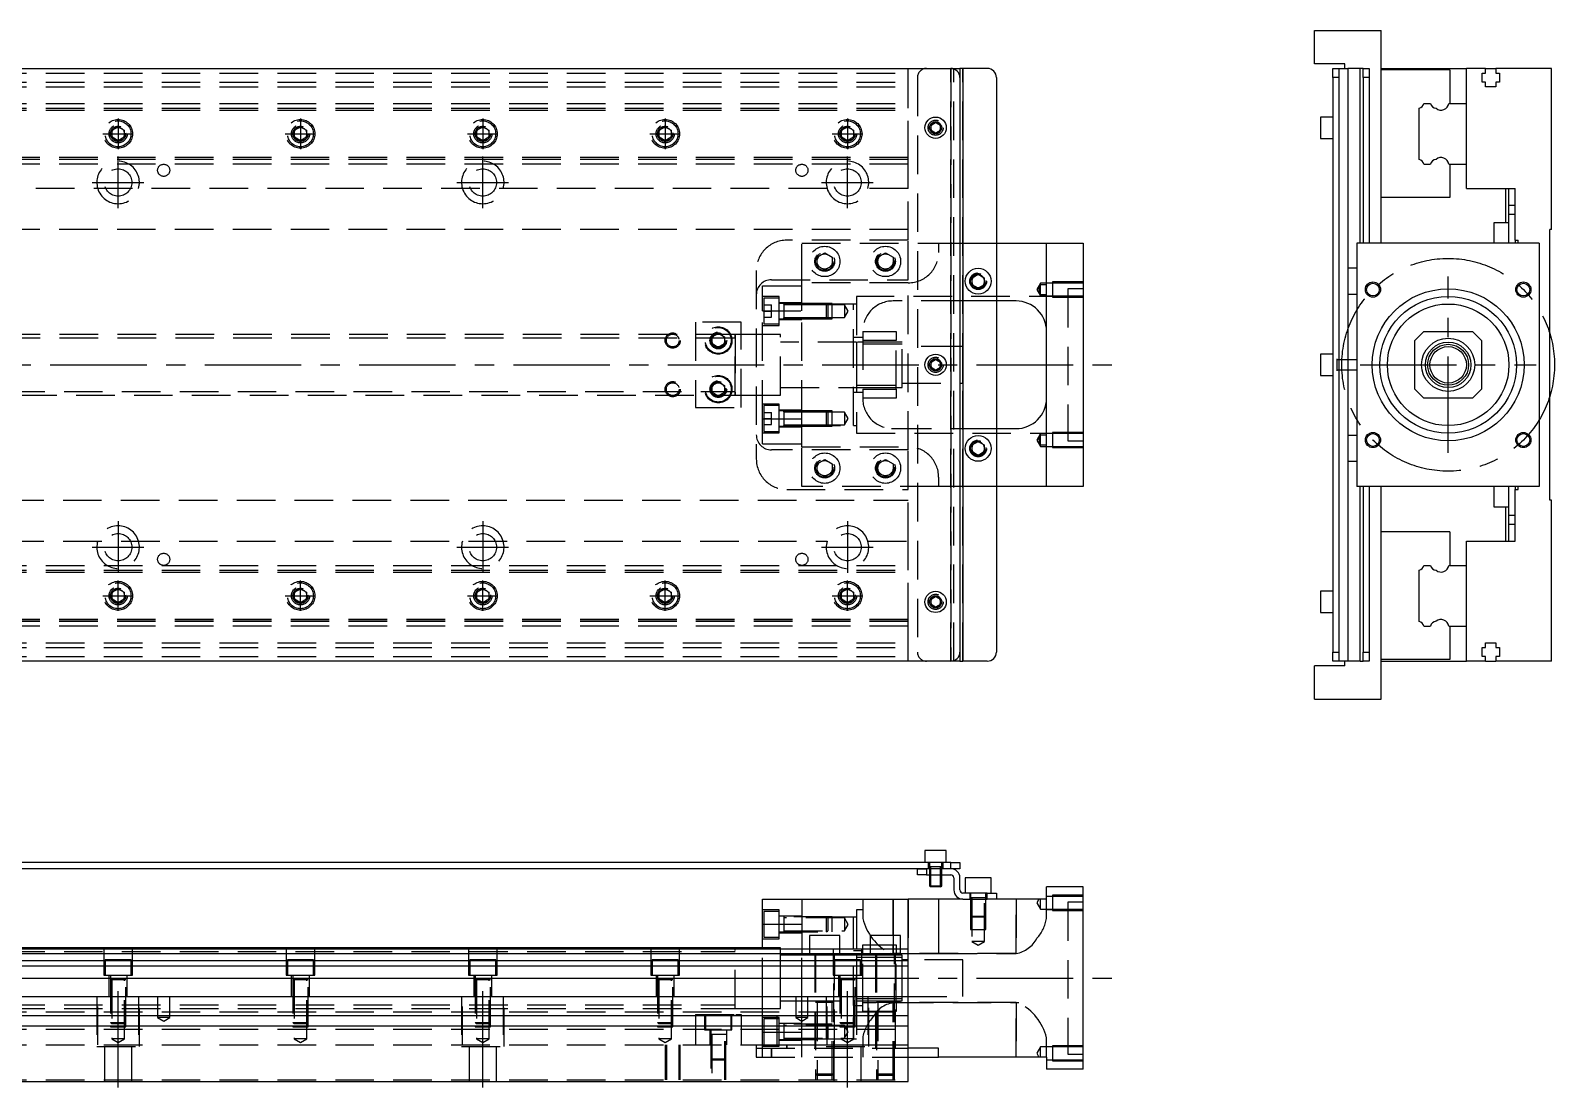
# Model space of a CAD drawing. Extents: x -13 to 990, y -266 to 112.
# Drawn here: x 488 to 990, y -238 to 110 of the extents above; entities that cross this region are included whole.
import ezdxf

# ---------------------------------------------------------------- set-up
doc = ezdxf.new("R2010")
doc.units = 0
doc.linetypes.add('CENTER', pattern=[50.8, 31.75, -6.35, 6.35, -6.35])
doc.linetypes.add('DASHED', pattern=[19.05, 12.7, -6.35])
doc.layers.get('0').update_dxf_attribs({"linetype": 'CONTINUOUS'})
doc.layers.add('CENTER', color=1, linetype='CENTER')

msp = doc.modelspace()

# ---------------------------------------------------------------- linework, layer by layer
at = {"color": 7, "linetype": 'CONTINUOUS'}
for p, q in [((910.65, 110), (932.65, 110)), ((910.65, 99), (910.65, 110)), ((932.65, 40), (932.65, 110)), ((3, 97.5), (791, 97.5)), ((791, 97.5), (794, 97.5)), ((794, 97.5), (794, 94.5)), ((795, 97.5), (794, 97.5)), ((795, 97.5), (795, -97.5)), ((803, 97.5), (795, 97.5)), ((920.65, 99), (910.65, 99)), ((916.65, 97.5), (918.65, 97.5)), ((916.65, 94.5), (916.65, 97.5)), ((918.65, 97.5), (921.65, 97.5)), ((918.65, 97.5), (918.65, 94.5)), ((920.65, 97.5), (920.65, 99)), ((921.65, 97.5), (921.65, 31.75)), ((925.65, 97.5), (921.65, 97.5)), ((925.65, 40), (925.65, 97.5)), ((926.65, 97.5), (925.65, 97.5)), ((926.65, 94.5), (926.65, 97.5)), ((926.65, 97.5), (928.65, 97.5)), ((928.65, 97.5), (928.65, 94.5)), ((932.65, 97.5), (960.65, 97.5)), ((955.15, 97), (932.65, 97)), ((955.15, 97), (955.15, 86)), ((960.65, 86), (960.65, 97.5)), ((966.95, 97.5), (960.65, 97.5)), ((965.8, 96), (966.95, 96)), ((965.8, 93), (965.8, 96)), ((966.95, 97.5), (970.35, 97.5)), ((966.95, 96), (966.95, 97.5)), ((970.35, 97.5), (970.35, 96)), ((988.65, 97.5), (970.35, 97.5)), ((970.35, 96), (971.5, 96)), ((971.5, 96), (971.5, 93)), ((988.65, 44.5), (988.65, 97.5)), ((794, 94.5), (794, -94.5)), ((806, 94.5), (806, -94.5)), ((918.65, 94.5), (916.65, 94.5)), ((916.65, 94.5), (916.65, -94.5)), ((918.65, 94.5), (918.65, -94.5)), ((928.65, 94.5), (926.65, 94.5)), ((926.65, 94.5), (926.65, 40)), ((928.65, 94.5), (928.65, 40)), ((966.95, 93), (965.8, 93)), ((966.95, 91.5), (966.95, 93)), ((970.35, 91.5), (966.95, 91.5)), ((970.35, 93), (970.35, 91.5)), ((971.5, 93), (970.35, 93)), ((946.689608, 86), (948.810392, 86)), ((954.831934, 86), (960.65, 86)), ((960.65, 66), (960.65, 86)), ((960.65, 66), (960.65, 86)), ((912.65, 81.5), (912.65, 78)), ((916.65, 81.5), (912.65, 81.5)), ((945.15, 67.539608), (945.15, 84.460392)), ((784.5, 78.866026), (786, 79.73205)), ((784.5, 77.133974), (784.5, 78.866026)), ((786, 76.26795), (784.5, 77.133974)), ((786, 79.73205), (787.5, 78.866026)), ((787.5, 77.133974), (786, 76.26795)), ((787.5, 78.866026), (787.5, 77.133974)), ((912.65, 78), (912.65, 74.5)), ((912.65, 74.5), (916.65, 74.5)), ((946.689608, 66), (948.810392, 66)), ((954.831934, 66), (960.65, 66)), ((955.15, 66), (955.15, 55)), ((960.65, 58), (960.65, 66)), ((960.65, 58), (976.65, 58)), ((973.65, 46.75), (973.65, 58)), ((974.65, 52.5), (974.65, 58)), ((976.65, 41), (976.65, 58)), ((955.15, 55), (932.65, 55)), ((974.65, 49.5), (974.65, 52.5)), ((974.65, 52.5), (976.65, 52.5)), ((969.65, 46.75), (969.65, 42.5)), ((974.65, 46.75), (969.65, 46.75)), ((976.65, 49.5), (974.65, 49.5)), ((974.65, 40), (974.65, 49.5)), ((969.65, 42.5), (969.65, 40)), ((976.65, 41), (977.65, 41)), ((976.65, 41), (976.65, 40)), ((977.65, 40), (977.65, 41)), ((988.65, 44.5), (988.15, 44.5)), ((988.15, -44.5), (988.15, 44.5)), ((806, 40), (822.5, 40)), ((822.5, 40), (834.5, 40)), ((822.5, -40), (822.5, 40)), ((834.5, 40), (834.5, -40)), ((924.65, 40), (924.65, -40)), ((984.65, 40), (924.65, 40)), ((984.65, 40), (984.65, -40)), ((921.65, 31.75), (921.65, 27.5)), ((924.65, 31.75), (921.65, 31.75)), ((798, 28.6547), (800, 29.809402)), ((798, 26.3453), (798, 28.6547)), ((800, 25.190598), (798, 26.3453)), ((800, 29.809402), (802, 28.6547)), ((802, 26.3453), (800, 25.190598)), ((802, 28.6547), (802, 26.3453)), ((921.65, 27.5), (921.65, 23.25)), ((812.5, 21), (806, 21)), ((921.65, 23.25), (921.65, -23.25)), ((921.65, 23.25), (924.65, 23.25)), ((946.65, 11), (943.65, 8)), ((946.65, 11), (962.65, 11)), ((965.65, 8), (962.65, 11)), ((943.65, -8), (943.65, 8)), ((965.65, 8), (965.65, -8)), ((784.5, 0.866026), (786, 1.73205)), ((784.5, -0.866026), (784.5, 0.866026)), ((786, 1.73205), (787.5, 0.866026)), ((787.5, 0.866026), (787.5, -0.866026)), ((912.65, 3.5), (912.65, 0)), ((916.65, 3.5), (912.65, 3.5)), ((918.05, 2.000006), (918.05, 1.41499)), ((918.05, 2.000006), (918.05, 0)), ((918.05, 2.000006), (918.05, -2.000006)), ((918.64998, 1.65), (918.05, 1.65)), ((918.05, 1.41499), (918.05, 0)), ((920.65, 1.65), (918.65, 1.65)), ((924.65, 1.65), (920.65002, 1.65)), ((786, -1.73205), (784.5, -0.866026)), ((787.5, -0.866026), (786, -1.73205)), ((912.65, 0), (912.65, -3.5)), ((912.65, -3.5), (916.65, -3.5)), ((918.05, 0), (918.05, -1.413444)), ((918.05, -1.413444), (918.05, -2.000006)), ((918.05, -1.65), (918.64998, -1.65)), ((918.65, -1.65), (920.65, -1.65)), ((920.65002, -1.65), (924.65, -1.65)), ((943.65, -8), (946.65, -11)), ((962.65, -11), (965.65, -8)), ((962.65, -11), (946.65, -11)), ((806, -21), (812.5, -21)), ((921.65, -23.25), (921.65, -27.5)), ((924.65, -23.25), (921.65, -23.25)), ((798, -26.3453), (800, -25.190598)), ((798, -28.6547), (798, -26.3453)), ((800, -29.809402), (798, -28.6547)), ((800, -25.190598), (802, -26.3453)), ((802, -28.6547), (800, -29.809402)), ((802, -26.3453), (802, -28.6547)), ((921.65, -27.5), (921.65, -31.75)), ((921.65, -31.75), (921.65, -97.5)), ((921.65, -31.75), (924.65, -31.75)), ((822.5, -40), (806, -40)), ((834.5, -40), (822.5, -40)), ((984.65, -40), (924.65, -40)), ((925.65, -97.5), (925.65, -40)), ((926.65, -40), (926.65, -94.5)), ((928.65, -40), (928.65, -94.5)), ((932.65, -110), (932.65, -40)), ((969.65, -40), (969.65, -42.5)), ((974.65, -49.5), (974.65, -40)), ((976.65, -40), (976.65, -41)), ((977.65, -41), (977.65, -40)), ((969.65, -42.5), (969.65, -46.75)), ((976.65, -58), (976.65, -41)), ((976.65, -41), (977.65, -41)), ((988.65, -44.5), (988.15, -44.5)), ((988.65, -97.5), (988.65, -44.5)), ((969.65, -46.75), (974.65, -46.75)), ((973.65, -58), (973.65, -46.75)), ((974.65, -49.5), (976.65, -49.5)), ((974.65, -52.5), (974.65, -49.5)), ((955.15, -55), (932.65, -55)), ((955.15, -55), (955.15, -66)), ((976.65, -52.5), (974.65, -52.5)), ((974.65, -58), (974.65, -52.5)), ((960.65, -66), (960.65, -58)), ((960.65, -58), (976.65, -58)), ((945.15, -84.460392), (945.15, -67.539608)), ((946.689608, -66), (948.810392, -66)), ((954.831934, -66), (960.65, -66)), ((960.65, -86), (960.65, -66)), ((960.65, -86), (960.65, -66)), ((912.65, -74.5), (912.65, -78)), ((916.65, -74.5), (912.65, -74.5)), ((784.5, -77.133974), (786, -76.26795)), ((784.5, -78.866026), (784.5, -77.133974)), ((786, -79.73205), (784.5, -78.866026)), ((786, -76.26795), (787.5, -77.133974)), ((787.5, -78.866026), (786, -79.73205)), ((787.5, -77.133974), (787.5, -78.866026)), ((912.65, -78), (912.65, -81.5)), ((912.65, -81.5), (916.65, -81.5)), ((946.689608, -86), (948.810392, -86)), ((954.831934, -86), (960.65, -86)), ((955.15, -86), (955.15, -97)), ((960.65, -97.5), (960.65, -86)), ((794, -94.5), (794, -97.5)), ((916.65, -94.5), (918.65, -94.5)), ((916.65, -97.5), (916.65, -94.5)), ((918.65, -94.5), (918.65, -97.5)), ((926.65, -97.5), (926.65, -94.5)), ((926.65, -94.5), (928.65, -94.5)), ((928.65, -94.5), (928.65, -97.5)), ((965.8, -93), (966.95, -93)), ((965.8, -96), (965.8, -93)), ((966.95, -91.5), (970.35, -91.5)), ((966.95, -93), (966.95, -91.5)), ((970.35, -91.5), (970.35, -93)), ((970.35, -93), (971.5, -93)), ((971.5, -93), (971.5, -96)), ((791, -97.5), (3, -97.5)), ((794, -97.5), (791, -97.5)), ((794, -97.5), (795, -97.5)), ((803, -97.5), (795, -97.5)), ((910.65, -110), (910.65, -99)), ((920.65, -99), (910.65, -99)), ((918.65, -97.5), (916.65, -97.5)), ((921.65, -97.5), (918.65, -97.5)), ((920.65, -99), (920.65, -97.5)), ((925.65, -97.5), (921.65, -97.5)), ((925.65, -97.5), (926.65, -97.5)), ((928.65, -97.5), (926.65, -97.5)), ((955.15, -97), (932.65, -97)), ((932.65, -97.5), (960.65, -97.5)), ((966.95, -97.5), (960.65, -97.5)), ((966.95, -96), (965.8, -96)), ((966.95, -97.5), (966.95, -96)), ((966.95, -97.5), (970.35, -97.5)), ((970.35, -96), (970.35, -97.5)), ((971.5, -96), (970.35, -96)), ((988.65, -97.5), (970.35, -97.5)), ((910.65, -110), (932.65, -110)), ((789.5, -159.79), (782.5, -159.79)), ((782.5, -159.79), (782.5, -163.79)), ((789.5, -163.79), (789.5, -159.79)), ((791, -163.79), (472, -163.79)), ((791, -165.79), (791, -163.79)), ((791, -163.79), (794, -163.79)), ((794, -163.79), (794, -165.79)), ((783, -165.79), (472, -165.79)), ((780, -167.79), (780, -165.79)), ((783, -167.79), (780, -167.79)), ((783, -165.79), (783, -167.79)), ((791, -165.79), (783, -165.79)), ((791, -165.79), (783, -165.79)), ((783, -167.79), (791, -167.79)), ((784, -167.79002), (784, -171.44)), ((784.35, -167.79002), (784.35, -171.79)), ((787.65, -171.79), (787.65, -167.79002)), ((788, -171.44), (788, -167.79002)), ((794, -165.79), (791, -165.79)), ((792, -168.79), (792, -172.79)), ((794, -172.79), (794, -168.79)), ((804.25, -168.79), (795.75, -168.79)), ((795.75, -168.79), (795.75, -173.79)), ((804.25, -173.79), (804.25, -168.79)), ((784, -171.44), (788, -171.44)), ((784, -171.44), (784.35, -171.79)), ((787.65, -171.79), (784.35, -171.79)), ((787.65, -171.79), (788, -171.44)), ((803, -173.79), (795, -173.79)), ((803, -175.79), (803, -173.79)), ((803, -173.79), (806, -173.79)), ((806, -173.79), (806, -175.79)), ((822.5, -175.79), (822.5, -171.79)), ((834.5, -171.79), (822.5, -171.79)), ((834.5, -231.79), (834.5, -171.79)), ((729, -184.00658), (729, -175.79)), ((729, -175.79), (742, -175.79)), ((742, -175.79), (777, -175.79)), ((742, -175.79), (742, -192.29)), ((777, -192.29), (777, -175.79)), ((787, -175.79), (777, -175.79)), ((795, -175.79), (787, -175.79)), ((787, -175.79), (787, -193.79)), ((795, -175.79), (803, -175.79)), ((806, -175.79), (803, -175.79)), ((822.5, -175.79), (806, -175.79)), ((729, -184.00658), (742, -184.00658)), ((729, -192.29), (729, -184.00658)), ((754.5, -187.79), (744.5, -187.79)), ((744.5, -187.79), (744.5, -192.29)), ((754.5, -192.29), (754.5, -187.79)), ((774.5, -187.79), (764.5, -187.79)), ((764.5, -187.79), (764.5, -192.29)), ((774.5, -192.29), (774.5, -187.79)), ((720, -191.79), (471.5, -191.79)), ((777, -192.29), (471.5, -192.29)), ((777, -193.829608), (471.5, -193.829608)), ((720, -191.79), (719.995, -191.79)), ((720, -191.789994), (720, -192.29)), ((729, -191.79), (720, -191.79)), ((720.005, -191.79), (720, -191.79)), ((760, -194.289994), (760, -209.290006)), ((762, -195.04), (760, -195.04)), ((766.5, -195.04), (762, -195.04)), ((772.5, -195.04), (766.5, -195.04)), ((773, -195.04), (772.5, -195.04)), ((775, -195.04), (773, -195.04)), ((777, -235.79), (777, -192.29)), ((787, -193.79), (777, -193.79)), ((471.5, -195.950392), (777, -195.950392)), ((777, -197.860532), (471.5, -197.860532)), ((777, -201.971934), (471.5, -201.971934)), ((760, -201.79), (760, -209.290006)), ((17, -207.79), (777, -207.79)), ((760, -208.54), (775, -208.54)), ((17, -214.09), (777, -214.09)), ((17, -217.49), (777, -217.49)), ((747, -217.36767), (746.5, -217.36767)), ((787, -224.79), (777, -224.79)), ((787, -227.79), (787, -224.79)), ((777, -227.79), (787, -227.79)), ((822.5, -227.79), (787, -227.79)), ((822.5, -227.79), (822.5, -231.79)), ((834.5, -231.79), (822.5, -231.79)), ((17, -235.79), (777, -235.79))]:
    msp.add_line(p, q, dxfattribs=at)
at = {"color": 3, "linetype": 'DASHED'}
for p, q in [((17, 96), (777, 96)), ((777, 86), (777, 97.5)), ((791, -97.5), (791, 97.5)), ((791, 97.5), (791, -97.5)), ((792, -97.5), (792, 97.5)), ((795, -97.5), (795, 97.5)), ((17, 93), (777, 93)), ((17, 91.5), (777, 91.5)), ((780, 94.5), (780, -94.5)), ((17, 86), (777, 86)), ((777, 84.460392), (777, 86)), ((17, 84.460392), (777, 84.460392)), ((17, 84.403994), (777, 84.403994)), ((17, 83.8), (777, 83.8)), ((777, 67.539608), (777, 84.460392)), ((515, 77.1547), (517, 78.309402)), ((515, 74.8453), (515, 77.1547)), ((517, 78.309402), (519, 77.1547)), ((519, 77.1547), (519, 74.8453)), ((519.483582, 76.286038), (519.5, 76)), ((574.5, 76), (574.534018, 76.411016)), ((575, 77.1547), (577, 78.309402)), ((575, 74.8453), (575, 77.1547)), ((577, 78.309402), (579, 77.1547)), ((579, 77.1547), (579, 74.8453)), ((634.5, 76), (634.534018, 76.411016)), ((635, 77.1547), (637, 78.309402)), ((635, 74.8453), (635, 77.1547)), ((637, 78.309402), (639, 77.1547)), ((639, 77.1547), (639, 74.8453)), ((695, 77.1547), (697, 78.309402)), ((695, 74.8453), (695, 77.1547)), ((697, 78.309402), (699, 77.1547)), ((699, 77.1547), (699, 74.8453)), ((699.483582, 76.286038), (699.5, 76)), ((754.5, 76), (754.534018, 76.411016)), ((755, 77.1547), (757, 78.309402)), ((755, 74.8453), (755, 77.1547)), ((757, 78.309402), (759, 77.1547)), ((759, 77.1547), (759, 74.8453)), ((787.973226, 78.326156), (788, 78)), ((517, 73.690598), (515, 74.8453)), ((519, 74.8453), (517, 73.690598)), ((577, 73.690598), (575, 74.8453)), ((579, 74.8453), (577, 73.690598)), ((637, 73.690598), (635, 74.8453)), ((639, 74.8453), (637, 73.690598)), ((697, 73.690598), (695, 74.8453)), ((699, 74.8453), (697, 73.690598)), ((757, 73.690598), (755, 74.8453)), ((759, 74.8453), (757, 73.690598)), ((777, 68.2), (17, 68.2)), ((777, 67.596006), (17, 67.596006)), ((777, 67.539608), (17, 67.539608)), ((777, 66), (17, 66)), ((777, 66), (777, 67.539608)), ((777, 58), (777, 66)), ((750.291796, 58), (403.708204, 58)), ((777, 58), (763.708204, 58)), ((777, 41), (777, 58)), ((777, 44.5), (22.640312, 44.5)), ((777, 41), (737, 41)), ((777, 28), (777, 41)), ((742, 27), (742, 40)), ((742, 40), (787, 40)), ((747, 35.443376), (749.5, 36.886752)), ((747, 32.556624), (747, 35.443376)), ((749.5, 36.886752), (752, 35.443376)), ((752, 35.443376), (752, 32.556624)), ((767, 35.443376), (769.5, 36.886752)), ((767, 32.556624), (767, 35.443376)), ((769.5, 36.886752), (772, 35.443376)), ((772, 35.443376), (772, 32.556624)), ((787, 40), (787, 37)), ((787, 40), (794, 40)), ((794, 40), (806, 40)), ((727, 31), (727, -31)), ((746.5, 34), (746.520026, 34.346056)), ((749.5, 31.113248), (747, 32.556624)), ((752, 32.556624), (749.5, 31.113248)), ((769.5, 31.113248), (767, 32.556624)), ((772, 32.556624), (769.5, 31.113248)), ((772.477798, 34.364306), (772.5, 34)), ((729, 17.78342), (729, 26)), ((729, 26), (742, 26)), ((732, 28), (777, 28)), ((777, 27), (742, 27)), ((742, 17.78342), (742, 27)), ((742, 17.78342), (742, 26)), ((777, -28), (777, 28)), ((802.483582, 27.786038), (802.5, 27.5)), ((820.5, 26.848738), (819.287564, 24.748738)), ((820.016436, 24.911344), (820.060666, 25.226886)), ((820.060666, 25.226886), (820.163852, 25.611128)), ((820.163852, 25.611128), (820.302956, 25.985522)), ((820.302956, 25.985522), (820.5, 26.435254)), ((824.5, 26.848738), (820.5, 26.848738)), ((820.5, 26.435254), (820.5, 26.848738)), ((820.5, 23.06222), (820.5, 26.435794)), ((820.5, 26.435254), (822.5, 26.435254)), ((824.5, 27.248732), (824.5, 22.248742)), ((834.5, 27.248732), (824.5, 27.248732)), ((834.5, 26.848738), (824.5, 26.848738)), ((734.5, 22.42767), (729, 22.42767)), ((729.5, 21.92767), (729.5, 13.42767)), ((734.5, 21.92767), (729.5, 21.92767)), ((734.5, 12.92767), (734.5, 22.42767)), ((742, 20.42767), (734.5, 20.42767)), ((736.105, 20.17767), (734.5, 20.17767)), ((741.99998, 20.17767), (736.095, 20.17767)), ((736.1, 20.177674), (736.1, 15.177664)), ((736.1, 20.177674), (736.1, 15.177664)), ((736.1, 20.177674), (736.1, 15.177664)), ((736.1, 20.17767), (736.1, 19.92022)), ((736.1, 19.920202), (736.1, 20.17767)), ((750.1, 20.17767), (742, 20.17767)), ((750.1, 20.177664), (742, 20.177664)), ((750.1, 15.17767), (750.1, 20.17767)), ((750.5, 19.77767), (750.1, 20.17767)), ((752, 20.177664), (750.10002, 20.177664)), ((752, 15.177674), (752, 20.177664)), ((760, 22.5), (760, -22.5)), ((829.5, 22.5), (760, 22.5)), ((794, 21), (772, 21)), ((806, 21), (794, 21)), ((819.287564, 24.748738), (820.5, 22.648738)), ((820.5, 22.648738), (820.5, 23.06222)), ((822.5, 23.06222), (820.5, 23.06222)), ((820.5, 22.648738), (824.5, 22.648738)), ((824.5, 22.648738), (834.5, 22.648738)), ((824.5, 22.248742), (834.5, 22.248742)), ((829.5, 25), (829.5, -25)), ((834.5, 25), (829.5, 25)), ((729, -17.78342), (729, 17.78342)), ((729, 17.78342), (742, 17.78342)), ((729.5, 19.67767), (732, 19.67767)), ((729.5, 17.67767), (732, 17.67767)), ((729.5, 15.67767), (732, 15.67767)), ((732, 17.67767), (732, 19.67767)), ((732, 15.67767), (732, 17.67767)), ((734.5, 15.17767), (736.105, 15.17767)), ((736.095, 15.17767), (741.99998, 15.17767)), ((736.1, 19.92022), (736.1, 15.435068)), ((741.99998, 19.77767), (736.1, 19.77767)), ((736.1, 15.57767), (741.99998, 15.57767)), ((736.1, 15.17767), (736.1, 15.435118)), ((736.1, 15.435068), (736.1, 15.17767)), ((759, 20), (742, 20)), ((759, 20), (742, 20)), ((750.5, 19.77767), (742, 19.77767)), ((750.5, 19.77767), (742, 19.77767)), ((742, -17.78342), (742, 17.78342)), ((742, -17.78342), (742, 17.78342)), ((742, 15.57767), (750.5, 15.57767)), ((742, 15.57767), (750.5, 15.57767)), ((742, 15.177674), (750.1, 15.177674)), ((742, 15.17767), (750.1, 15.17767)), ((750.1, 15.17767), (750.5, 15.57767)), ((750.10002, 15.177674), (752, 15.177674)), ((750.5, 19.77767), (750.5, 15.57767)), ((752, 19.77767), (750.50002, 19.77767)), ((750.50002, 15.57767), (752, 15.57767)), ((756, 19.77767), (752, 19.77767)), ((752, 15.57767), (756, 15.57767)), ((756, 19.77767), (756, 15.57767)), ((757.212436, 17.67767), (756, 19.77767)), ((756, 15.57767), (757.212436, 17.67767)), ((759, -20), (759, 20)), ((760, 20), (759, 20)), ((722, 14), (707, 14)), ((707, 14), (707, -14)), ((712.5, 9.1547), (714.5, 10.309402)), ((714.5, 10.309402), (716.5, 9.1547)), ((722, -14), (722, 14)), ((729, 12.92767), (734.5, 12.92767)), ((729.5, 13.42767), (734.5, 13.42767)), ((734.5, 14.92767), (742, 14.92767)), ((762, 11), (773, 11)), ((762, 11), (762, -11)), ((773, 11), (773, 8)), ((720, 8.75), (42, 8.75)), ((720.005, 10), (427.00002, 10)), ((712, 8), (712.018502, 8.303588)), ((712.5, 6.8453), (712.5, 9.1547)), ((714.5, 5.690598), (712.5, 6.8453)), ((716.5, 6.8453), (714.5, 5.690598)), ((716.5, 9.1547), (716.5, 6.8453)), ((729, 10), (719.995, 10)), ((720, 10.000006), (720, -10.000006)), ((720, 10.000006), (720, -10.000006)), ((720, -10), (720, 10)), ((720, 10), (720, 8.95261)), ((735, 10), (729, 10)), ((735, 10), (729, 10)), ((735, -10), (735, 10)), ((735, -10), (735, 10)), ((760.005, 7.5), (735, 7.5)), ((759.995, 7.5), (735, 7.5)), ((762, 9), (759, 9)), ((773, 7.5), (759.995, 7.5)), ((760.005, 7.5), (759.995, 7.5)), ((760, 7.500006), (760, -7.500006)), ((775, 6.75), (760, 6.75)), ((773, 7.5), (760.005, 7.5)), ((773, 8), (762, 8)), ((773, -8), (773, 8)), ((775, 7.5), (773, 7.5)), ((775, -7.5), (775, 7.5)), ((794, 6), (775, 6)), ((795, 6), (794, 6)), ((795, -6), (795, 6)), ((784, 0), (784.030168, 0.346066)), ((42, -8.75), (720, -8.75)), ((427.00002, -10), (720.005, -10)), ((712.5, -6.8453), (714.5, -5.690598)), ((712.5, -9.1547), (712.5, -6.8453)), ((714.5, -10.309402), (712.5, -9.1547)), ((714.5, -5.690598), (716.5, -6.8453)), ((716.5, -9.1547), (714.5, -10.309402)), ((716.5, -6.8453), (716.5, -9.1547)), ((716.983582, -7.713962), (717, -8)), ((719.995, -10), (729, -10)), ((720, -8.95261), (720, -9.999498)), ((720, -9.999498), (720, -10)), ((729, -10), (735, -10)), ((729, -10), (735, -10)), ((735, -7.5), (760.005, -7.5)), ((735, -7.5), (759.995, -7.5)), ((759, -9), (762, -9)), ((759.995, -7.5), (773, -7.5)), ((759.995, -7.5), (760.005, -7.5)), ((760, -6.75), (775, -6.75)), ((760.005, -7.5), (773, -7.5)), ((762, -8), (773, -8)), ((773, -7.5), (775, -7.5)), ((773, -8), (773, -11)), ((775, -6), (794, -6)), ((794, -6), (795, -6)), ((707, -14), (722, -14)), ((734.5, -12.92767), (729, -12.92767)), ((729.5, -13.42767), (729.5, -21.92767)), ((734.5, -13.42767), (729.5, -13.42767)), ((734.5, -22.42767), (734.5, -12.92767)), ((742, -14.92767), (734.5, -14.92767)), ((773, -11), (762, -11)), ((729, -17.78342), (742, -17.78342)), ((729, -26), (729, -17.78342)), ((729.5, -15.67767), (732, -15.67767)), ((729.5, -17.67767), (732, -17.67767)), ((729.5, -19.67767), (732, -19.67767)), ((732, -17.67767), (732, -15.67767)), ((732, -19.67767), (732, -17.67767)), ((736.105, -15.17767), (734.5, -15.17767)), ((741.99998, -15.17767), (736.095, -15.17767)), ((736.1, -15.177664), (736.1, -20.177674)), ((736.1, -15.177664), (736.1, -20.177674)), ((736.1, -15.17767), (736.1, -15.435118)), ((736.1, -15.435136), (736.1, -15.17767)), ((736.1, -15.435118), (736.1, -19.920272)), ((741.99998, -15.57767), (736.1, -15.57767)), ((736.1, -19.77767), (741.99998, -19.77767)), ((736.1, -20.17767), (736.1, -19.92022)), ((736.1, -19.920272), (736.1, -20.17767)), ((750.1, -15.17767), (742, -15.17767)), ((750.1, -15.177674), (742, -15.177674)), ((750.5, -15.57767), (742, -15.57767)), ((750.5, -15.57767), (742, -15.57767)), ((742, -26), (742, -17.78342)), ((742, -27), (742, -17.78342)), ((742, -19.77767), (750.5, -19.77767)), ((742, -19.77767), (750.5, -19.77767)), ((742, -20), (759, -20)), ((742, -20), (759, -20)), ((750.1, -20.17767), (750.1, -15.17767)), ((750.5, -15.57767), (750.1, -15.17767)), ((750.1, -20.17767), (750.5, -19.77767)), ((752, -15.177674), (750.10002, -15.177674)), ((750.5, -15.57767), (750.5, -19.77767)), ((752, -15.57767), (750.50002, -15.57767)), ((750.50002, -19.77767), (752, -19.77767)), ((752, -20.177664), (752, -15.177674)), ((756, -15.57767), (752, -15.57767)), ((752, -19.77767), (756, -19.77767)), ((756, -15.57767), (756, -19.77767)), ((757.212436, -17.67767), (756, -15.57767)), ((756, -19.77767), (757.212436, -17.67767)), ((759, -20), (760, -20)), ((729, -22.42767), (734.5, -22.42767)), ((729.5, -21.92767), (734.5, -21.92767)), ((734.5, -20.17767), (736.105, -20.17767)), ((734.5, -20.42767), (742, -20.42767)), ((736.095, -20.17767), (741.99998, -20.17767)), ((742, -20.177664), (750.1, -20.177664)), ((742, -20.17767), (750.1, -20.17767)), ((750.10002, -20.177664), (752, -20.177664)), ((760, -22.5), (829.5, -22.5)), ((771.477666, -20.98635), (772, -21)), ((772, -21), (794, -21)), ((794, -21), (806, -21)), ((820.5, -22.648738), (819.287564, -24.748738)), ((819.287564, -24.748738), (820.5, -26.848738)), ((820.016436, -24.586132), (820.060666, -24.27059)), ((820.060666, -24.27059), (820.163852, -23.886348)), ((820.163852, -23.886348), (820.302956, -23.511954)), ((820.302956, -23.511954), (820.5, -23.06222)), ((824.5, -22.648738), (820.5, -22.648738)), ((820.5, -23.06222), (820.5, -22.648738)), ((820.5, -26.435254), (820.5, -23.06168)), ((820.5, -23.06222), (822.5, -23.06222)), ((824.5, -22.248742), (824.5, -27.248732)), ((834.5, -22.248742), (824.5, -22.248742)), ((834.5, -22.648738), (824.5, -22.648738)), ((829.5, -25), (834.5, -25)), ((729, -26), (742, -26)), ((777, -28), (732, -28)), ((742, -27), (777, -27)), ((742, -40), (742, -27)), ((777, -41), (777, -28)), ((802.483582, -27.213962), (802.5, -27.5)), ((820.5, -26.848738), (820.5, -26.435254)), ((822.5, -26.435254), (820.5, -26.435254)), ((820.5, -26.848738), (824.5, -26.848738)), ((824.5, -26.848738), (834.5, -26.848738)), ((824.5, -27.248732), (834.5, -27.248732)), ((747, -32.556624), (749.5, -31.113248)), ((747, -35.443376), (747, -32.556624)), ((749.5, -31.113248), (752, -32.556624)), ((752, -32.556624), (752, -35.443376)), ((752.477798, -33.635694), (752.5, -34)), ((767, -32.556624), (769.5, -31.113248)), ((767, -35.443376), (767, -32.556624)), ((769.5, -31.113248), (772, -32.556624)), ((772, -32.556624), (772, -35.443376)), ((772.477798, -33.635694), (772.5, -34)), ((787, -40), (742, -40)), ((749.5, -36.886752), (747, -35.443376)), ((752, -35.443376), (749.5, -36.886752)), ((769.5, -36.886752), (767, -35.443376)), ((772, -35.443376), (769.5, -36.886752)), ((787, -37), (787, -40)), ((794, -40), (787, -40)), ((806, -40), (794, -40)), ((22.640312, -44.5), (777, -44.5)), ((737, -41), (777, -41)), ((777, -58), (777, -41)), ((403.708204, -58), (750.291796, -58)), ((763.708204, -58), (777, -58)), ((777, -66), (777, -58)), ((17, -66), (777, -66)), ((17, -67.539608), (777, -67.539608)), ((17, -67.596006), (777, -67.596006)), ((17, -68.2), (777, -68.2)), ((777, -67.539608), (777, -66)), ((777, -84.460392), (777, -67.539608)), ((515, -74.8453), (517, -73.690598)), ((515, -77.1547), (515, -74.8453)), ((517, -73.690598), (519, -74.8453)), ((519, -74.8453), (519, -77.1547)), ((575, -74.8453), (577, -73.690598)), ((575, -77.1547), (575, -74.8453)), ((577, -73.690598), (579, -74.8453)), ((579, -74.8453), (579, -77.1547)), ((635, -74.8453), (637, -73.690598)), ((635, -77.1547), (635, -74.8453)), ((637, -73.690598), (639, -74.8453)), ((639, -74.8453), (639, -77.1547)), ((695, -74.8453), (697, -73.690598)), ((695, -77.1547), (695, -74.8453)), ((697, -73.690598), (699, -74.8453)), ((699, -74.8453), (699, -77.1547)), ((755, -74.8453), (757, -73.690598)), ((755, -77.1547), (755, -74.8453)), ((757, -73.690598), (759, -74.8453)), ((759, -74.8453), (759, -77.1547)), ((517, -78.309402), (515, -77.1547)), ((519, -77.1547), (517, -78.309402)), ((519.483582, -75.713962), (519.5, -76)), ((577, -78.309402), (575, -77.1547)), ((579, -77.1547), (577, -78.309402)), ((579.483582, -75.713962), (579.5, -76)), ((637, -78.309402), (635, -77.1547)), ((639, -77.1547), (637, -78.309402)), ((639.483582, -75.713962), (639.5, -76)), ((694.5, -76), (694.534018, -75.588984)), ((697, -78.309402), (695, -77.1547)), ((699, -77.1547), (697, -78.309402)), ((757, -78.309402), (755, -77.1547)), ((759, -77.1547), (757, -78.309402)), ((759.483582, -75.713962), (759.5, -76)), ((787.973226, -77.673844), (788, -78)), ((777, -83.8), (17, -83.8)), ((777, -84.403994), (17, -84.403994)), ((777, -84.460392), (17, -84.460392)), ((777, -86), (777, -84.460392)), ((777, -86), (17, -86)), ((777, -97.5), (777, -86)), ((17, -91.5), (777, -91.5)), ((17, -93), (777, -93)), ((17, -96), (777, -96)), ((783.5, -163.79), (783.5, -165.79)), ((788.000006, -165.19), (783.999994, -165.19)), ((788.000006, -165.19), (783.999994, -165.19)), ((788.000006, -165.19), (783.999994, -165.19)), ((784, -163.79), (784, -167.79)), ((784.35, -165.19), (784.35, -167.79)), ((787.65, -167.79), (787.65, -165.19)), ((788, -167.79), (788, -163.79)), ((788.5, -165.79), (788.5, -163.79)), ((780, -165.79), (783, -165.79)), ((797.25, -173.79), (797.25, -175.79)), ((802.500006, -175.39), (797.499994, -175.39)), ((797.500006, -173.79), (797.500006, -185.79)), ((797.9, -175.39), (797.9, -189.79)), ((802.1, -189.79), (802.1, -175.39)), ((802.499994, -185.79), (802.499994, -173.79)), ((802.75, -175.79), (802.75, -173.79)), ((824.5, -174.941262), (822.5, -174.941262)), ((824.5, -174.541268), (824.5, -179.541258)), ((834.5, -174.541268), (824.5, -174.541268)), ((834.5, -174.941262), (824.5, -174.941262)), ((734.5, -179.36233), (729, -179.36233)), ((729.5, -179.86233), (729.5, -184.11233)), ((734.5, -179.86233), (729.5, -179.86233)), ((734.5, -188.86233), (734.5, -179.36233)), ((760, -179.29), (760, -200.79)), ((762, -179.29), (760, -179.29)), ((762, -175.79), (762, -182.162214)), ((772, -187.79), (772, -175.79)), ((772, -175.79), (772, -187.79)), ((777, -175.79), (777, -192.29)), ((812.5, -175.79), (812.5, -193.712252)), ((812.5, -193.712252), (812.5, -175.79)), ((820.009982, -175.79), (819.287564, -177.041262)), ((819.287564, -177.041262), (820.5, -179.141262)), ((820.5, -179.141262), (820.5, -175.79)), ((820.5, -179.141262), (824.5, -179.141262)), ((822.5, -182.162214), (822.5, -175.79)), ((829.5, -179.29), (822.5, -179.29)), ((824.5, -179.141262), (834.5, -179.141262)), ((824.5, -179.541258), (834.5, -179.541258)), ((829.5, -176.79), (829.5, -226.79)), ((834.5, -176.79), (829.5, -176.79)), ((729.5, -184.11233), (729.5, -188.36233)), ((742, -181.36233), (734.5, -181.36233)), ((752, -181.612336), (734.5, -181.612336)), ((736.1, -181.61233), (736.1, -186.61233)), ((756, -182.01233), (736.1, -182.01233)), ((759, -181.79), (742, -181.79)), ((750.1, -184.11233), (750.1, -181.61233)), ((750.5, -182.01233), (750.1, -181.61233)), ((750.1, -186.61233), (750.1, -184.11233)), ((750.5, -182.01233), (750.5, -184.11233)), ((750.5, -184.11233), (750.5, -186.21233)), ((752, -186.612326), (752, -181.612336)), ((756, -182.01233), (756, -184.11233)), ((757.212436, -184.11233), (756, -182.01233)), ((756, -184.11233), (756, -186.21233)), ((756, -186.21233), (757.212436, -184.11233)), ((759, -192.29), (759, -181.79)), ((760, -181.79), (759, -181.79)), ((797.5, -181.39), (802.5, -181.39)), ((797.5, -181.39), (797.9, -181.79)), ((802.1, -181.79), (797.9, -181.79)), ((802.1, -181.79), (802.5, -181.39)), ((729, -188.86233), (734.5, -188.86233)), ((729.5, -188.36233), (734.5, -188.36233)), ((734.5, -186.612326), (752, -186.612326)), ((734.5, -186.86233), (742, -186.86233)), ((736.1, -186.21233), (756, -186.21233)), ((750.1, -186.61233), (750.5, -186.21233)), ((772, -187.79), (772, -190.79)), ((797.500006, -185.79), (802.499994, -185.79)), ((802.1, -189.79), (797.9, -189.79)), ((797.9, -189.79), (800, -191.002436)), ((800, -191.002436), (802.1, -189.79)), ((42, -193.04), (720, -193.04)), ((512.25, -192.29), (512.25, -200.79)), ((521.75, -200.79), (521.75, -192.29)), ((572.25, -192.29), (572.25, -200.79)), ((581.75, -200.79), (581.75, -192.29)), ((632.25, -192.29), (632.25, -200.79)), ((641.75, -200.79), (641.75, -192.29)), ((692.25, -192.29), (692.25, -200.79)), ((701.75, -200.79), (701.75, -192.29)), ((720, -191.790502), (720, -191.79)), ((720, -211.79), (720, -192.287168)), ((735, -191.79), (729, -191.79)), ((729, -207.79), (729, -192.29)), ((735, -192.29), (735, -191.79)), ((735, -201.79), (735, -192.29)), ((742, -194.29), (735, -194.29)), ((742, -192.29), (742, -193.79)), ((777, -193.79), (742, -193.79)), ((742, -207.79), (742, -193.79)), ((746.5, -194.29), (742, -194.29)), ((744.5, -192.29), (744.5, -193.79)), ((746.25, -193.79), (746.25, -224.79)), ((752.5, -194.29), (746.5, -194.29)), ((746.500006, -193.79), (746.500006, -235.29)), ((752.25, -192.29), (752.25, -200.79)), ((752.499994, -235.29), (752.499994, -193.79)), ((759, -194.29), (752.5, -194.29)), ((752.75, -224.79), (752.75, -193.79)), ((754.5, -193.79), (754.5, -192.29)), ((759, -210.79), (759, -192.29)), ((762, -192.79), (759, -192.79)), ((760, -194.29), (759, -194.29)), ((760, -194.29), (759.995, -194.29)), ((762, -194.29), (760, -194.29)), ((760.005, -194.29), (760, -194.29)), ((761.75, -200.79), (761.75, -192.29)), ((762, -190.79), (764.5, -190.79)), ((762, -192.29), (762, -190.79)), ((762, -193.79), (762, -192.29)), ((762, -209.79), (762, -193.79)), ((766.5, -194.29), (762, -194.29)), ((764.5, -190.79), (767, -190.79)), ((764.5, -192.29), (764.5, -193.79)), ((766.25, -193.79), (766.25, -224.79)), ((772.5, -194.29), (766.5, -194.29)), ((766.500006, -193.79), (766.500006, -235.29)), ((767, -190.79), (769.5, -190.79)), ((769.5, -190.79), (772, -190.79)), ((770.951654, -193.570384), (771.307618, -193.650138)), ((771.307618, -193.650138), (771.65068, -193.696404)), ((771.65068, -193.696404), (772, -193.712252)), ((772, -190.79), (773, -190.79)), ((772, -193.712252), (772, -190.79)), ((772, -190.79), (772, -192.29)), ((772, -192.29), (772, -193.712252)), ((772, -193.712252), (773, -193.712252)), ((812.5, -193.712252), (772, -193.712252)), ((772.499994, -235.29), (772.499994, -193.79)), ((773, -194.29), (772.5, -194.29)), ((772.75, -224.79), (772.75, -193.79)), ((773, -190.79), (773, -192.29)), ((773, -192.29), (773, -193.79)), ((773, -193.712252), (774.5, -193.712252)), ((773, -209.79), (773, -193.79)), ((775, -194.29), (773, -194.29)), ((774.5, -193.79), (774.5, -192.29)), ((774.5, -193.712252), (777, -193.712252)), ((775, -201.79), (775, -194.29)), ((777, -193.712252), (787, -193.712252)), ((787, -193.712252), (812.5, -193.712252)), ((521.25, -195.79), (512.75, -195.79)), ((512.75, -195.79), (512.75, -200.79)), ((521.25, -200.79), (521.25, -195.79)), ((581.25, -195.79), (572.75, -195.79)), ((572.75, -195.79), (572.75, -200.79)), ((581.25, -200.79), (581.25, -195.79)), ((641.25, -195.79), (632.75, -195.79)), ((632.75, -195.79), (632.75, -200.79)), ((641.25, -200.79), (641.25, -195.79)), ((701.25, -195.79), (692.75, -195.79)), ((692.75, -195.79), (692.75, -200.79)), ((701.25, -200.79), (701.25, -195.79)), ((761.25, -195.79), (752.75, -195.79)), ((752.75, -195.79), (752.75, -200.79)), ((761.25, -200.79), (761.25, -195.79)), ((777, -195.79), (775, -195.79)), ((795, -195.79), (777, -195.79)), ((795, -201.79), (795, -195.79)), ((512.25, -200.79), (521.75, -200.79)), ((514, -200.79), (514, -207.79)), ((519.500006, -202.39), (514.499994, -202.39)), ((514.500006, -200.79), (514.500006, -217.49)), ((514.9, -202.39), (514.9, -221.79)), ((519.1, -221.79), (519.1, -202.39)), ((519.499994, -217.49), (519.499994, -200.79)), ((520, -207.79), (520, -200.79)), ((572.25, -200.79), (581.75, -200.79)), ((574, -200.79), (574, -207.79)), ((579.500006, -202.39), (574.499994, -202.39)), ((574.500006, -200.79), (574.500006, -217.49)), ((574.9, -202.39), (574.9, -221.79)), ((579.1, -221.79), (579.1, -202.39)), ((579.499994, -217.49), (579.499994, -200.79)), ((580, -207.79), (580, -200.79)), ((632.25, -200.79), (641.75, -200.79)), ((634, -200.79), (634, -207.79)), ((639.500006, -202.39), (634.499994, -202.39)), ((634.500006, -200.79), (634.500006, -217.49)), ((634.9, -202.39), (634.9, -221.79)), ((639.1, -221.79), (639.1, -202.39)), ((639.499994, -217.49), (639.499994, -200.79)), ((640, -207.79), (640, -200.79)), ((692.25, -200.79), (701.75, -200.79)), ((694, -200.79), (694, -207.79)), ((699.500006, -202.39), (694.499994, -202.39)), ((694.500006, -200.79), (694.500006, -217.49)), ((694.9, -202.39), (694.9, -221.79)), ((699.1, -221.79), (699.1, -202.39)), ((699.499994, -217.49), (699.499994, -200.79)), ((700, -207.79), (700, -200.79)), ((735, -207.79), (735, -201.79)), ((752.25, -200.79), (761.75, -200.79)), ((754, -200.79), (754, -207.79)), ((759.500006, -202.39), (754.499994, -202.39)), ((754.500006, -200.79), (754.500006, -217.49)), ((754.9, -202.39), (754.9, -221.79)), ((759.1, -221.79), (759.1, -202.39)), ((759.499994, -217.49), (759.499994, -200.79)), ((760, -207.79), (760, -200.79)), ((775, -209.29), (775, -201.79)), ((795, -207.79), (795, -201.79)), ((42, -210.54), (720, -210.54)), ((510, -207.79), (510, -224.29)), ((510.291796, -223.79), (510.291796, -207.79)), ((523.708204, -207.79), (523.708204, -223.79)), ((524, -224.29), (524, -207.79)), ((530, -207.79), (530, -214.79)), ((534, -214.79), (534, -207.79)), ((630, -207.79), (630, -224.29)), ((630.291796, -223.79), (630.291796, -207.79)), ((643.708204, -207.79), (643.708204, -223.79)), ((644, -224.29), (644, -207.79)), ((729, -214.09), (729, -207.79)), ((735, -211.79), (735, -207.79)), ((735, -209.29), (742, -209.29)), ((740, -207.79), (740, -214.79)), ((742, -214.09), (742, -207.79)), ((742, -209.29), (760.005, -209.29)), ((744, -214.79), (744, -207.79)), ((752.500006, -209.79), (746.499994, -209.79)), ((747, -209.79), (747, -235.29)), ((750, -207.79), (750, -224.29)), ((750.291796, -223.79), (750.291796, -207.79)), ((752, -235.29), (752, -209.79)), ((759.995, -209.29), (773, -209.29)), ((760, -207.79), (760, -224.29)), ((760.005, -209.29), (773, -209.29)), ((762, -209.79), (766.39999, -209.79)), ((762, -212.79), (762, -209.79)), ((763.708204, -207.79), (763.708204, -223.79)), ((764, -224.29), (764, -207.79)), ((772.500006, -209.79), (766.499994, -209.79)), ((772.500006, -209.79), (766.499994, -209.79)), ((767, -209.79), (767, -235.29)), ((772, -235.29), (772, -209.79)), ((812.5, -209.867748), (772.562908, -209.867748)), ((772.562908, -209.867748), (812.5, -209.867748)), ((772.60001, -209.79), (773, -209.79)), ((773, -209.29), (775, -209.29)), ((773, -209.79), (773, -212.79)), ((777, -207.79), (795, -207.79)), ((812.5, -209.867748), (812.5, -227.79)), ((812.5, -227.79), (812.5, -209.867748)), ((812.847748, -209.883532), (812.5, -209.867748)), ((813.192382, -209.929862), (812.847748, -209.883532)), ((813.427222, -209.978996), (813.192382, -209.929862)), ((17, -212.94), (777, -212.94)), ((42, -211.79), (720, -211.79)), ((534, -214.79), (530, -214.79)), ((530, -214.79), (532, -215.9447)), ((532, -215.9447), (534, -214.79)), ((707, -213.79), (707, -214.09)), ((707, -213.79), (720.291796, -213.79)), ((707, -214.09), (707, -217.49)), ((710, -213.79), (710, -218.79)), ((710.25, -213.79), (710.25, -214.09)), ((710.25, -214.09), (710.25, -217.49)), ((718.75, -214.09), (718.75, -213.79)), ((718.75, -217.49), (718.75, -214.09)), ((719, -218.79), (719, -213.79)), ((719.995, -211.79), (720, -211.79)), ((720, -211.79), (720.291796, -211.79)), ((720, -211.79), (720.005, -211.79)), ((720.291796, -211.79), (729, -211.79)), ((720.291796, -213.79), (722, -213.79)), ((722, -213.79), (722, -214.09)), ((722, -214.09), (722, -217.49)), ((729, -211.79), (733.708204, -211.79)), ((729, -217.49), (729, -214.09)), ((734.5, -214.71767), (729, -214.71767)), ((729.5, -215.21767), (729.5, -217.49)), ((733.708204, -215.21767), (729.5, -215.21767)), ((733.708204, -211.79), (735, -211.79)), ((733.708204, -214.09), (733.708204, -217.49)), ((734.5, -215.21767), (733.708204, -215.21767)), ((734.5, -224.21767), (734.5, -214.71767)), ((744, -214.79), (740, -214.79)), ((740, -214.79), (742, -215.9447)), ((742, -217.49), (742, -214.09)), ((742, -215.9447), (744, -214.79)), ((759, -210.79), (762, -210.79)), ((759, -216.79), (759, -214.79)), ((773, -212.79), (762, -212.79)), ((17, -218.64), (777, -218.64)), ((514.5, -216.39), (519.5, -216.39)), ((514.5, -216.39), (514.9, -216.79)), ((514.500006, -217.49), (514.500006, -217.79)), ((514.500006, -217.79), (519.499994, -217.79)), ((519.1, -216.79), (514.9, -216.79)), ((519.1, -216.79), (519.5, -216.39)), ((519.499994, -217.79), (519.499994, -217.49)), ((574.5, -216.39), (579.5, -216.39)), ((574.5, -216.39), (574.9, -216.79)), ((574.500006, -217.49), (574.500006, -217.79)), ((574.500006, -217.79), (579.499994, -217.79)), ((579.1, -216.79), (574.9, -216.79)), ((579.1, -216.79), (579.5, -216.39)), ((579.499994, -217.79), (579.499994, -217.49)), ((634.5, -216.39), (639.5, -216.39)), ((634.5, -216.39), (634.9, -216.79)), ((634.500006, -217.49), (634.500006, -217.79)), ((634.500006, -217.79), (639.499994, -217.79)), ((639.1, -216.79), (634.9, -216.79)), ((639.1, -216.79), (639.5, -216.39)), ((639.499994, -217.79), (639.499994, -217.49)), ((694.5, -216.39), (699.5, -216.39)), ((694.5, -216.39), (694.9, -216.79)), ((694.500006, -217.49), (694.500006, -217.79)), ((694.500006, -217.79), (699.499994, -217.79)), ((699.1, -216.79), (694.9, -216.79)), ((699.1, -216.79), (699.5, -216.39)), ((699.499994, -217.79), (699.499994, -217.49)), ((707, -217.49), (707, -223.79)), ((710, -218.79), (719, -218.79)), ((710.25, -217.49), (710.25, -218.79)), ((711.75, -218.79), (711.75, -223.79)), ((717.000006, -220.39), (711.999994, -220.39)), ((717.000006, -220.39), (711.999994, -220.39)), ((712.000006, -218.79), (712.000006, -235.29)), ((712.4, -220.39), (712.4, -235.29)), ((716.6, -235.29), (716.6, -220.39)), ((716.999994, -235.29), (716.999994, -218.79)), ((717.25, -223.79), (717.25, -218.79)), ((718.75, -218.79), (718.75, -217.49)), ((722, -217.49), (722, -223.79)), ((729, -219.57342), (729, -217.49)), ((729, -219.57342), (733.708204, -219.57342)), ((729, -223.79), (729, -219.57342)), ((729.5, -217.49), (729.5, -219.46767)), ((729.5, -219.46767), (729.5, -223.71767)), ((733.708204, -217.49), (733.708204, -223.79)), ((733.708204, -219.57342), (742, -219.57342)), ((742, -216.71767), (734.5, -216.71767)), ((752, -216.967674), (734.5, -216.967674)), ((736.1, -216.96767), (736.1, -221.96767)), ((756, -217.36767), (736.1, -217.36767)), ((742, -224.79), (742, -217.49)), ((747, -216.96767), (746.5, -216.96767)), ((747, -216.967674), (746.5, -216.967674)), ((750.1, -217.49), (750.1, -216.96767)), ((750.5, -217.36767), (750.1, -216.96767)), ((750.1, -219.46767), (750.1, -217.49)), ((750.1, -221.96767), (750.1, -219.46767)), ((750.5, -217.36767), (750.5, -217.49)), ((750.5, -217.49), (750.5, -219.46767)), ((750.5, -219.46767), (750.5, -221.56767)), ((754.5, -216.39), (759.5, -216.39)), ((754.5, -216.39), (754.9, -216.79)), ((754.500006, -217.49), (754.500006, -217.79)), ((754.500006, -217.79), (759.499994, -217.79)), ((759.1, -216.79), (754.9, -216.79)), ((756, -217.36767), (756, -219.46767)), ((757.212436, -219.46767), (756, -217.36767)), ((756, -219.46767), (756, -221.56767)), ((756, -221.56767), (757.212436, -219.46767)), ((759, -217.49), (759, -216.79)), ((759, -217.79), (759, -217.49)), ((759, -221.79), (759, -217.79)), ((759.1, -216.79), (759.5, -216.39)), ((759.499994, -217.79), (759.499994, -217.49)), ((17, -223.79), (777, -223.79)), ((510, -224.29), (524, -224.29)), ((512.5, -224.29), (512.5, -235.79)), ((519.1, -221.79), (514.9, -221.79)), ((514.9, -221.79), (517, -223.002436)), ((517, -223.002436), (519.1, -221.79)), ((521.5, -235.79), (521.5, -224.29)), ((579.1, -221.79), (574.9, -221.79)), ((574.9, -221.79), (577, -223.002436)), ((577, -223.002436), (579.1, -221.79)), ((630, -224.29), (644, -224.29)), ((632.5, -224.29), (632.5, -235.79)), ((639.1, -221.79), (634.9, -221.79)), ((634.9, -221.79), (637, -223.002436)), ((637, -223.002436), (639.1, -221.79)), ((641.5, -235.79), (641.5, -224.29)), ((699.1, -221.79), (694.9, -221.79)), ((694.9, -221.79), (697, -223.002436)), ((697, -223.002436), (699.1, -221.79)), ((697.000006, -223.79), (697.000006, -235.29)), ((697.4, -223.79), (697.4, -235.29)), ((701.6, -235.29), (701.6, -223.79)), ((701.999994, -235.29), (701.999994, -223.79)), ((727, -223.79), (727, -224.79)), ((727, -224.79), (777, -224.79)), ((727, -224.79), (727, -227.79)), ((729, -227.79), (729, -223.79)), ((729, -224.21767), (734.5, -224.21767)), ((729.5, -223.71767), (733.708204, -223.71767)), ((732, -227.79), (732, -224.79)), ((732, -224.79), (732, -227.79)), ((733.708204, -223.71767), (734.5, -223.71767)), ((733.708204, -223.79), (777, -223.79)), ((734.5, -221.967664), (752, -221.967664)), ((734.5, -222.21767), (742, -222.21767)), ((736.1, -221.56767), (756, -221.56767)), ((737, -224.79), (737, -223.79)), ((737, -223.79), (737, -224.79)), ((742, -221.79), (746.5, -221.79)), ((742, -227.79), (742, -224.79)), ((747, -221.79), (750.27767, -221.79)), ((750, -224.29), (764, -224.29)), ((750.1, -221.96767), (750.5, -221.56767)), ((750.27767, -221.79), (752, -221.79)), ((752, -221.79), (752.5, -221.79)), ((752.5, -221.79), (754.9, -221.79)), ((752.5, -224.29), (752.5, -235.79)), ((759.1, -221.79), (754.9, -221.79)), ((759.1, -221.79), (754.9, -221.79)), ((754.9, -221.79), (757, -223.002436)), ((757, -223.002436), (759.1, -221.79)), ((759.1, -221.79), (760, -221.79)), ((760, -224.29), (762, -224.29)), ((761.5, -235.79), (761.5, -224.29)), ((762, -221.417786), (762, -227.79)), ((820.5, -224.438738), (819.287564, -226.538738)), ((820.5, -227.79), (820.5, -224.438738)), ((824.5, -224.438738), (820.5, -224.438738)), ((822.5, -227.79), (822.5, -221.417786)), ((822.5, -224.29), (829.5, -224.29)), ((824.5, -224.038742), (824.5, -229.038732)), ((834.5, -224.038742), (824.5, -224.038742)), ((834.5, -224.438738), (824.5, -224.438738)), ((712, -228.39), (717, -228.39)), ((712, -228.39), (712.4, -228.79)), ((716.6, -228.79), (712.4, -228.79)), ((716.6, -228.79), (717, -228.39)), ((727, -227.79), (777, -227.79)), ((819.287564, -226.538738), (820.009982, -227.79)), ((822.5, -228.638738), (824.5, -228.638738)), ((824.5, -228.638738), (834.5, -228.638738)), ((824.5, -229.038732), (834.5, -229.038732)), ((829.5, -226.79), (834.5, -226.79)), ((17, -235.29), (777, -235.29)), ((746.5, -233.29), (752.5, -233.29)), ((746.5, -233.29), (747, -233.79)), ((752, -233.79), (747, -233.79)), ((752, -233.79), (752.5, -233.29)), ((766.5, -233.29), (772.5, -233.29)), ((766.5, -233.29), (767, -233.79)), ((772, -233.79), (767, -233.79)), ((772, -233.79), (772.5, -233.29))]:
    msp.add_line(p, q, dxfattribs=at)
for centre, radius in [((517, 76), 4.75), ((517, 76), 4.25), ((577, 76), 4.75), ((577, 76), 4.25), ((637, 76), 4.75), ((637, 76), 4.25), ((697, 76), 4.75), ((697, 76), 4.25), ((757, 76), 4.75), ((757, 76), 4.25), ((786, 78), 2.5), ((517, 76), 3), ((517, 76), 2.5), ((517, 76), 2.1), ((577, 76), 3), ((577, 76), 2.5), ((577, 76), 2.1), ((637, 76), 3), ((637, 76), 2.5), ((637, 76), 2.1), ((697, 76), 3), ((697, 76), 2.5), ((697, 76), 2.1), ((757, 76), 3), ((757, 76), 2.5), ((757, 76), 2.1), ((786, 78), 2), ((532, 64), 2), ((742, 64), 2), ((517, 60), 4.5), ((637, 60), 4.5), ((757, 60), 4.5), ((749.5, 34), 5), ((749.5, 34), 3.25), ((749.5, 34), 3), ((749.5, 34), 2.5), ((769.5, 34), 5), ((769.5, 34), 3.25), ((769.5, 34), 3), ((769.5, 34), 2.5), ((800, 27.5), 2.75), ((800, 27.5), 2.5), ((699.5, 8), 2.5), ((699.5, 8), 2.1), ((714.5, 8), 4.5), ((714.5, 8), 4.25), ((714.5, 8), 2.75), ((714.5, 8), 2.5), ((714.5, 8), 2.1), ((786, 0), 2.5), ((786, 0), 2), ((714.5, -8), 4.5), ((714.5, -8), 4.25), ((699.5, -8), 2.5), ((699.5, -8), 2.1), ((714.5, -8), 2.75), ((714.5, -8), 2.5), ((714.5, -8), 2.1), ((800, -27.5), 2.75), ((800, -27.5), 2.5), ((749.5, -34), 5), ((769.5, -34), 5), ((749.5, -34), 3.25), ((749.5, -34), 3), ((749.5, -34), 2.5), ((769.5, -34), 3.25), ((769.5, -34), 3), ((769.5, -34), 2.5), ((517, -60), 4.5), ((637, -60), 4.5), ((757, -60), 4.5), ((532, -64), 2), ((742, -64), 2), ((517, -76), 4.75), ((517, -76), 4.25), ((517, -76), 3), ((517, -76), 2.5), ((517, -76), 2.1), ((577, -76), 4.75), ((577, -76), 4.25), ((577, -76), 3), ((577, -76), 2.5), ((577, -76), 2.1), ((637, -76), 4.75), ((637, -76), 4.25), ((637, -76), 3), ((637, -76), 2.5), ((637, -76), 2.1), ((697, -76), 4.75), ((697, -76), 4.25), ((697, -76), 3), ((697, -76), 2.5), ((697, -76), 2.1), ((757, -76), 4.75), ((757, -76), 4.25), ((757, -76), 3), ((757, -76), 2.5), ((757, -76), 2.1), ((786, -78), 2.5), ((786, -78), 2)]:
    msp.add_circle(centre, radius, dxfattribs=at)
at = {"color": 7, "linetype": 'CONTINUOUS'}
for centre, radius in [((786, 78), 3.5), ((800, 27.5), 4.25), ((929.901262, 24.748738), 2.1), ((979.398738, 24.748738), 2.1), ((954.65, 0), 25), ((954.65, 0), 22.5), ((954.65, 0), 20), ((954.65, 0), 8.75), ((954.65, 0), 7.5), ((954.65, 0), 6.75), ((954.65, 0), 6), ((786, 0), 3.5), ((800, -27.5), 4.25), ((929.901262, -24.748738), 2.1), ((979.398738, -24.748738), 2.1), ((786, -78), 3.5)]:
    msp.add_circle(centre, radius, dxfattribs=at)
at = {"color": 3, "linetype": 'CONTINUOUS'}
for centre in [(929.901262, 24.748738), (979.398738, 24.748738), (929.901262, -24.748738), (979.398738, -24.748738)]:
    msp.add_circle(centre, 2.5, dxfattribs=at)
at = {"color": 3, "linetype": 'DASHED'}
for centre, radius, start, end in [((783, 94.5), 3, 90, 180), ((517, 60), 7, 343.39845, 196.60155), ((637, 60), 7, 343.39845, 196.60155), ((757, 60), 7, 343.39845, 196.60155), ((517, 60), 7, 196.60155, 343.39845), ((637, 60), 7, 196.60155, 343.39845), ((757, 60), 7, 196.60155, 343.39845), ((737, 31), 10, 90, 180), ((777, 37), 10, 270, 0), ((732, 23), 5, 90, 180), ((772, 11), 10, 90, 180), ((823.951784, 24.952686), 3.935565, 180.60188226, 208.70854311), ((772, -11), 10, 180, 270), ((732, -23), 5, 180, 270), ((823.95178, -24.544789), 3.935561, 180.60189743, 208.70855827), ((777, -37), 10, 0, 90), ((737, -31), 10, 180, 270), ((517, -60), 7, 16.60155, 163.39845), ((637, -60), 7, 16.60155, 163.39845), ((757, -60), 7, 16.60155, 163.39845), ((517, -60), 7, 163.39845, 16.60155), ((637, -60), 7, 163.39845, 16.60155), ((757, -60), 7, 163.39845, 16.60155), ((783, -94.5), 3, 180, 270), ((779.248428, -177.844016), 17.780751, 194.05528352, 242.18517545), ((809.931847, -180.109618), 12.734662, 317.63564126, 350.72450175), ((810.680594, -184.062647), 9.819629, 280.67760453, 331.88034487), ((773.823107, -219.524309), 9.827151, 100.6912945, 151.88008694), ((805.4387, -225.632635), 17.574211, 13.87659517, 62.96341554), ((774.917859, -223.639752), 13.107563, 138.13815045, 170.240215)]:
    msp.add_arc(centre, radius, start, end, dxfattribs=at)
at = {"color": 7, "linetype": 'CONTINUOUS'}
for centre, radius, start, end in [((791, 94.5), 3, 0, 90), ((803, 94.5), 3, 0, 90), ((944.65, 86.5), 2.1, 283.774147, 346.225853), ((950.85, 86.5), 2.1, 193.774147, 266.465409), ((952.35, 86.3), 2.5, 229.323534, 353.107897), ((786, 78), 1.65, 155.380023, 180), ((786, 78), 1.65, 180, 204.619977), ((786, 78), 1.65, 144.619977, 155.380023), ((786, 78), 1.65, 204.619977, 215.380023), ((786, 78), 1.65, 95.380023, 144.619977), ((786, 78), 1.65, 215.380023, 264.619977), ((786, 78), 1.65, 84.619977, 95.380023), ((786, 78), 1.65, 264.619977, 275.380023), ((786, 78), 1.65, 35.380023, 84.619977), ((786, 78), 1.65, 275.380023, 324.619977), ((786, 78), 1.65, 24.619977, 35.380023), ((786, 78), 1.65, 324.619977, 335.380023), ((786, 78), 1.65, 335.380023, 24.619977), ((944.65, 65.5), 2.1, 13.774147, 76.225853), ((950.85, 65.5), 2.1, 93.534591, 166.225853), ((952.35, 65.7), 2.5, 6.892103, 130.676466), ((800, 27.5), 2.1, 162.24721, 180), ((800, 27.5), 2.1, 180, 197.75279), ((800, 27.5), 2.1, 137.75279, 162.24721), ((800, 27.5), 2.1, 197.75279, 222.24721), ((800, 27.5), 2.1, 102.24721, 137.75279), ((800, 27.5), 2.1, 222.24721, 257.75279), ((800, 27.5), 2.1, 77.75279, 102.24721), ((800, 27.5), 2.1, 257.75279, 282.24721), ((800, 27.5), 2.1, 42.24721, 77.75279), ((800, 27.5), 2.1, 282.24721, 317.75279), ((800, 27.5), 2.1, 17.75279, 42.24721), ((800, 27.5), 2.1, 317.75279, 342.24721), ((800, 27.5), 2.1, 342.24721, 17.75279), ((812.5, 11), 10, 0, 90), ((786, 0), 1.65, 155.380023, 180), ((786, 0), 1.65, 144.619977, 155.380023), ((786, 0), 1.65, 95.380023, 144.619977), ((786, 0), 1.65, 84.619977, 95.380023), ((786, 0), 1.65, 35.380023, 84.619977), ((786, 0), 1.65, 24.619977, 35.380023), ((786, 0), 1.65, 335.380023, 24.619977), ((786, 0), 1.65, 180, 204.619977), ((786, 0), 1.65, 204.619977, 215.380023), ((786, 0), 1.65, 215.380023, 264.619977), ((786, 0), 1.65, 264.619977, 275.380023), ((786, 0), 1.65, 275.380023, 324.619977), ((786, 0), 1.65, 324.619977, 335.380023), ((812.5, -11), 10, 270, 0), ((800, -27.5), 2.1, 162.24721, 180), ((800, -27.5), 2.1, 180, 197.75279), ((800, -27.5), 2.1, 137.75279, 162.24721), ((800, -27.5), 2.1, 197.75279, 222.24721), ((800, -27.5), 2.1, 102.24721, 137.75279), ((800, -27.5), 2.1, 222.24721, 257.75279), ((800, -27.5), 2.1, 77.75279, 102.24721), ((800, -27.5), 2.1, 257.75279, 282.24721), ((800, -27.5), 2.1, 42.24721, 77.75279), ((800, -27.5), 2.1, 282.24721, 317.75279), ((800, -27.5), 2.1, 17.75279, 42.24721), ((800, -27.5), 2.1, 317.75279, 342.24721), ((800, -27.5), 2.1, 342.24721, 17.75279), ((944.65, -65.5), 2.1, 283.774147, 346.225853), ((950.85, -65.5), 2.1, 193.774147, 266.465409), ((952.35, -65.7), 2.5, 229.323534, 353.107897), ((786, -78), 1.65, 155.380023, 180), ((786, -78), 1.65, 180, 204.619977), ((786, -78), 1.65, 144.619977, 155.380023), ((786, -78), 1.65, 204.619977, 215.380023), ((786, -78), 1.65, 95.380023, 144.619977), ((786, -78), 1.65, 215.380023, 264.619977), ((786, -78), 1.65, 84.619977, 95.380023), ((786, -78), 1.65, 264.619977, 275.380023), ((786, -78), 1.65, 35.380023, 84.619977), ((786, -78), 1.65, 275.380023, 324.619977), ((786, -78), 1.65, 24.619977, 35.380023), ((786, -78), 1.65, 324.619977, 335.380023), ((786, -78), 1.65, 335.380023, 24.619977), ((944.65, -86.5), 2.1, 13.774147, 76.225853), ((950.85, -86.5), 2.1, 93.534591, 166.225853), ((952.35, -86.3), 2.5, 6.892103, 130.676466), ((791, -94.5), 3, 270, 0), ((803, -94.5), 3, 270, 0), ((791, -168.79), 3, 0, 90), ((791, -168.79), 1, 0, 90), ((795, -172.79), 3, 180, 270), ((795, -172.79), 1, 180, 270)]:
    msp.add_arc(centre, radius, start, end, dxfattribs=at)
at = {"layer": 'CENTER', "color": 1, "linetype": 'CENTER'}
for p, q in [((517, 81), (517, 71)), ((577, 81), (577, 71)), ((637, 81), (637, 71)), ((697, 81), (697, 71)), ((757, 81), (757, 71)), ((512, 76), (522, 76)), ((572, 76), (582, 76)), ((632, 76), (642, 76)), ((692, 76), (702, 76)), ((752, 76), (762, 76)), ((517, 51.5), (517, 68.5)), ((637, 51.5), (637, 68.5)), ((757, 51.5), (757, 68.5)), ((508.5, 60), (525.5, 60)), ((628.5, 60), (645.5, 60)), ((748.5, 60), (765.5, 60)), ((954.65, -29), (954.65, 29)), ((-13.314543, 0), (847.016924, 0)), ((925.65, 0), (983.65, 0)), ((517, -51.5), (517, -68.5)), ((517, -51.5), (517, -68.5)), ((637, -51.5), (637, -68.5)), ((757, -51.5), (757, -68.5)), ((508.5, -60), (525.5, -60)), ((508.5, -60), (525.5, -60)), ((628.5, -60), (645.5, -60)), ((748.5, -60), (765.5, -60)), ((517, -81), (517, -71)), ((577, -81), (577, -71)), ((637, -81), (637, -71)), ((697, -81), (697, -71)), ((757, -81), (757, -71)), ((512, -76), (522, -76)), ((572, -76), (582, -76)), ((632, -76), (642, -76)), ((692, -76), (702, -76)), ((752, -76), (762, -76)), ((-13.314543, -201.79), (847.016924, -201.79)), ((517, -237.79), (517, -205.79)), ((637, -237.79), (637, -205.79)), ((757, -237.79), (757, -205.79))]:
    msp.add_line(p, q, dxfattribs=at)
msp.add_circle((954.65, 0), 35.000001, dxfattribs=at)

doc.saveas('drawing.dxf')
